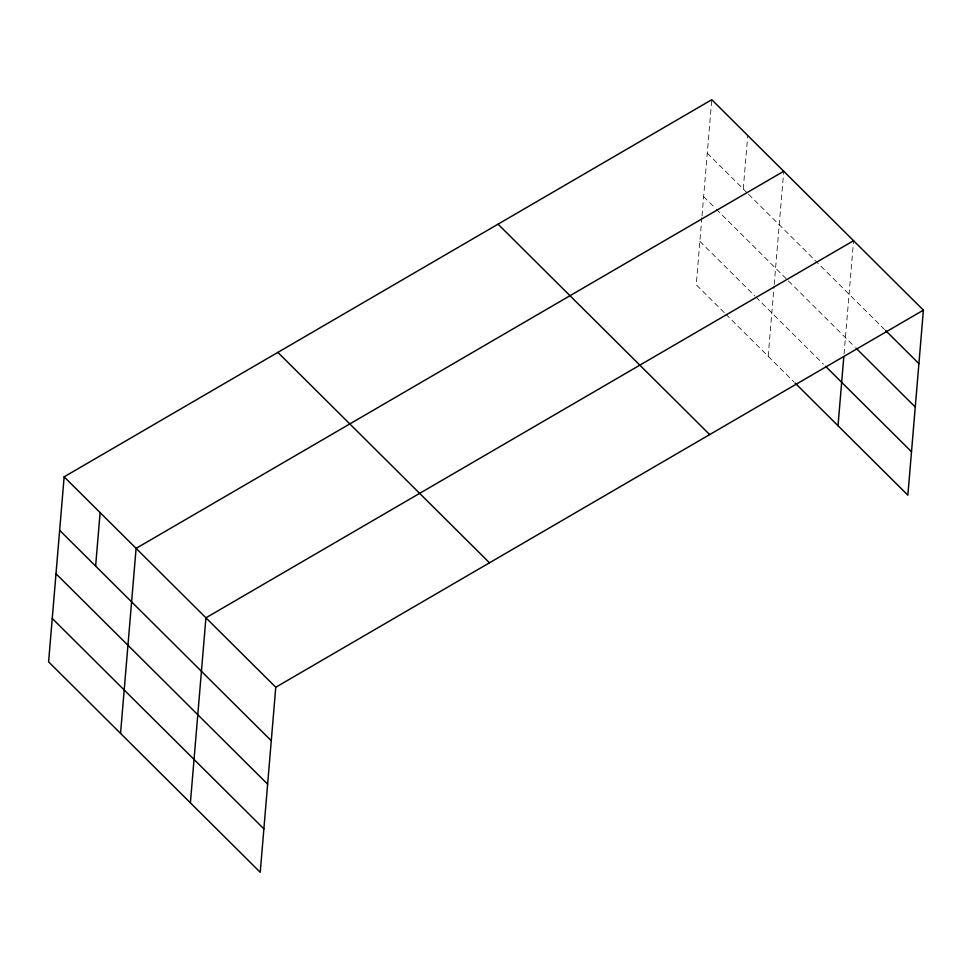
<?xml version="1.0" encoding="UTF-8"?>
<svg xmlns="http://www.w3.org/2000/svg" width="972" height="972" viewBox="0 0 972 972"><rect width="100%" height="100%" fill="white"/><g stroke="black" fill="none" stroke-linecap="round" stroke-linejoin="round"><path stroke-width="0.73" stroke-dasharray="4.86 3.65" d="M701.881 217.497L696.231 284.747L724.796 313.154M702.003 216.003L711.771 99.715M743.252 188.993L747.747 135.497M768.184 356.287L774.089 286.06M774.21 284.565L783.724 171.266M844.048 354.002L853.562 240.704M707.276 153.212L747.48 193.197M748.549 194.254L884.52 329.447M703.631 196.623L715.271 208.19M716.328 209.247L787.405 279.912M788.474 280.981L855.093 347.223M699.876 241.348L754.904 296.047M755.961 297.104L823.406 364.16M725.853 314.211L793.966 381.935"/><path stroke-width="1.46" d="M64.14 476.827L48.6 661.859L260.229 872.285L275.769 687.253L64.14 476.827L711.771 99.715L923.4 310.141L907.86 495.173L795.047 383.004M95.621 566.105L100.116 512.609M120.552 733.398L136.092 548.378L783.724 171.266M190.391 802.836L205.93 617.815L853.562 240.704M838.022 425.736L843.793 356.979M275.769 687.253L923.4 310.141M885.601 330.516L918.904 363.637M856.174 348.292L915.26 407.037M825.556 366.298L911.505 451.761M498.053 224.168L709.682 434.593M277.858 352.386L489.487 562.8M59.644 530.323L271.273 740.749M55.999 573.735L267.628 784.149M52.245 618.459L263.874 828.873"/></g></svg>
